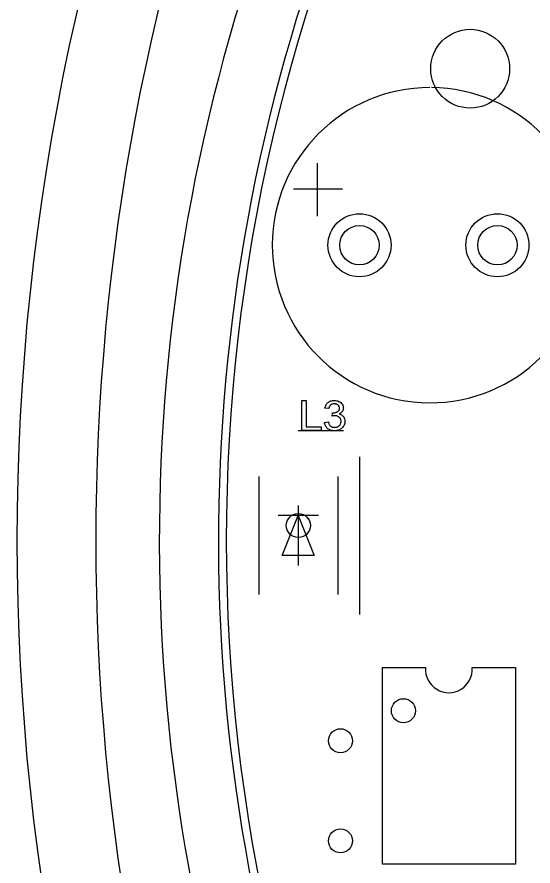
# Model space of a CAD drawing. Header units: millimetres. Extents: x -30 to 30, y -30 to 30.
# Drawn here: x -30 to -16.9, y -8.26 to 13.28 of the extents above; entities that cross this region are included whole.
import ezdxf

# ---------------------------------------------------------------- set-up
doc = ezdxf.new("R2010")
doc.units = ezdxf.units.MM
doc.linetypes.add('CENTERX2', pattern=[20.32, 12.7, -2.54, 2.54, -2.54])

msp = doc.modelspace()

# ---------------------------------------------------------------- linework, layer by layer
at = {"color": 7, "linetype": 'Continuous'}
for p, q in [((-22.375, 8.23), (-22.375, 9.576)), ((-21.74, 8.915), (-22.984, 8.915)), ((-21.3, -1.873), (-21.3, 2.127)), ((-23.86, 1.627), (-23.86, -1.373)), ((-21.86, 1.627), (-21.86, -1.373)), ((-22.86, 0.889), (-22.86, -0.635)), ((-22.352, 0.635), (-23.368, 0.635)), ((-23.266, -0.381), (-22.86, 0.635)), ((-22.86, 0.635), (-22.454, -0.381)), ((-22.454, -0.381), (-23.266, -0.381)), ((-20.721, -8.215), (-20.721, -3.225)), ((-20.721, -3.225), (-19.63, -3.225)), ((-18.45, -3.225), (-17.35, -3.225)), ((-17.35, -3.225), (-17.35, -8.215)), ((-17.35, -8.215), (-20.721, -8.215))]:
    msp.add_line(p, q, dxfattribs=at)
at = {"color": 7, "linetype": 'CENTERX2'}
msp.add_line((-22.86, 2.794), (-21.717, 2.794), dxfattribs=at)
at = {"color": 7, "linetype": 'Continuous', "flags": 128}
for points in [[(-22.772, 2.794), (-22.772, 3.556), (-22.772, 3.556), (-22.665, 3.556), (-22.665, 3.556), (-22.665, 2.882), (-22.665, 2.882), (-22.284, 2.882), (-22.284, 2.882), (-22.284, 2.794), (-22.284, 2.794), (-22.772, 2.794)], [(-22.196, 2.999), (-22.098, 3.009), (-22.098, 3.009), (-22.093, 2.991), (-22.088, 2.975), (-22.082, 2.96), (-22.076, 2.946), (-22.069, 2.934), (-22.061, 2.923), (-22.052, 2.913), (-22.043, 2.904), (-22.033, 2.897), (-22.022, 2.89), (-22.011, 2.885), (-21.998, 2.88), (-21.985, 2.877), (-21.971, 2.874), (-21.956, 2.873), (-21.941, 2.872), (-21.941, 2.872), (-21.923, 2.873), (-21.906, 2.875), (-21.889, 2.878), (-21.874, 2.883), (-21.859, 2.889), (-21.846, 2.897), (-21.833, 2.906), (-21.821, 2.916), (-21.81, 2.927), (-21.801, 2.939), (-21.793, 2.952), (-21.787, 2.965), (-21.782, 2.979), (-21.779, 2.993), (-21.776, 3.008), (-21.776, 3.024), (-21.776, 3.024), (-21.776, 3.039), (-21.778, 3.053), (-21.782, 3.067), (-21.787, 3.08), (-21.793, 3.093), (-21.801, 3.104), (-21.81, 3.115), (-21.82, 3.126), (-21.831, 3.135), (-21.844, 3.143), (-21.857, 3.15), (-21.87, 3.156), (-21.885, 3.16), (-21.9, 3.163), (-21.916, 3.165), (-21.933, 3.166), (-21.933, 3.166), (-21.947, 3.165), (-21.964, 3.163), (-21.982, 3.16), (-22.002, 3.155), (-22.002, 3.155), (-21.991, 3.243), (-21.991, 3.243), (-21.982, 3.243), (-21.975, 3.242), (-21.975, 3.242), (-21.945, 3.244), (-21.917, 3.249), (-21.89, 3.258), (-21.864, 3.271), (-21.853, 3.279), (-21.842, 3.287), (-21.834, 3.297), (-21.827, 3.307), (-21.822, 3.319), (-21.818, 3.331), (-21.815, 3.345), (-21.815, 3.359), (-21.815, 3.359), (-21.815, 3.371), (-21.817, 3.382), (-21.82, 3.392), (-21.824, 3.402), (-21.829, 3.412), (-21.835, 3.421), (-21.842, 3.429), (-21.851, 3.437), (-21.86, 3.444), (-21.871, 3.451), (-21.881, 3.456), (-21.893, 3.46), (-21.905, 3.464), (-21.917, 3.466), (-21.931, 3.468), (-21.945, 3.468), (-21.945, 3.468), (-21.972, 3.466), (-21.997, 3.461), (-22.019, 3.452), (-22.04, 3.439), (-22.049, 3.431), (-22.057, 3.422), (-22.064, 3.413), (-22.071, 3.402), (-22.076, 3.391), (-22.081, 3.378), (-22.085, 3.365), (-22.088, 3.351), (-22.088, 3.351), (-22.186, 3.361), (-22.186, 3.361), (-22.181, 3.383), (-22.174, 3.405), (-22.166, 3.425), (-22.157, 3.443), (-22.146, 3.461), (-22.134, 3.477), (-22.12, 3.491), (-22.105, 3.505), (-22.089, 3.517), (-22.072, 3.527), (-22.053, 3.536), (-22.034, 3.543), (-22.014, 3.549), (-21.993, 3.553), (-21.971, 3.555), (-21.948, 3.556), (-21.948, 3.556), (-21.917, 3.554), (-21.886, 3.549), (-21.857, 3.541), (-21.829, 3.53), (-21.804, 3.516), (-21.781, 3.499), (-21.762, 3.48), (-21.746, 3.458), (-21.733, 3.435), (-21.724, 3.412), (-21.719, 3.387), (-21.717, 3.362), (-21.717, 3.362), (-21.719, 3.339), (-21.724, 3.316), (-21.732, 3.295), (-21.744, 3.274), (-21.76, 3.255), (-21.779, 3.239), (-21.8, 3.224), (-21.826, 3.211), (-21.826, 3.211), (-21.809, 3.207), (-21.793, 3.201), (-21.778, 3.195), (-21.764, 3.187), (-21.75, 3.179), (-21.738, 3.169), (-21.727, 3.158), (-21.717, 3.146), (-21.708, 3.134), (-21.7, 3.12), (-21.693, 3.106), (-21.688, 3.091), (-21.683, 3.075), (-21.68, 3.059), (-21.679, 3.041), (-21.678, 3.023), (-21.678, 3.023), (-21.679, 2.999), (-21.683, 2.975), (-21.689, 2.953), (-21.697, 2.931), (-21.707, 2.91), (-21.72, 2.89), (-21.736, 2.872), (-21.753, 2.854), (-21.773, 2.838), (-21.794, 2.823), (-21.816, 2.811), (-21.839, 2.802), (-21.863, 2.794), (-21.889, 2.789), (-21.916, 2.785), (-21.944, 2.784), (-21.944, 2.784), (-21.97, 2.785), (-21.994, 2.788), (-22.017, 2.793), (-22.04, 2.799), (-22.061, 2.808), (-22.081, 2.818), (-22.1, 2.83), (-22.117, 2.844), (-22.133, 2.86), (-22.148, 2.876), (-22.16, 2.894), (-22.171, 2.913), (-22.18, 2.933), (-22.187, 2.954), (-22.192, 2.976), (-22.196, 2.999)]]:
    msp.add_lwpolyline(points, dxfattribs=at)
at = {"color": 7, "linetype": 'Continuous', "lineweight": 25}
msp.add_circle((-18.499, 11.972), 1, dxfattribs=at)
at = {"color": 7, "linetype": 'Continuous'}
for centre, radius in [((-21.308, 7.493), 0.8), ((-17.808, 7.493), 0.8), ((-21.308, 7.493), 0.5), ((-17.808, 7.493), 0.5), ((-22.86, 0.381), 0.305), ((-20.193, -4.318), 0.305), ((-21.79, -5.08), 0.305), ((-21.79, -7.62), 0.305)]:
    msp.add_circle(centre, radius, dxfattribs=at)
at = {"color": 7, "linetype": 'Continuous', "lineweight": 25}
for centre, radius, start, end in [((30, 0), 60, 155.70481, 204.29519), ((30, 0), 58, 158.58848, 201.41152), ((20.32, 0), 46.708, 162.8756, 203.6907), ((20.32, 0), 45.208, 162.289, 204.5276)]:
    msp.add_arc(centre, radius, start, end, dxfattribs=at)
at = {"color": 7, "linetype": 'Continuous'}
for centre, radius, start, end in [((20.32, 0), 45.008, 153.6171, 206.3829), ((-19.52, 7.494), 4, 90, 89.4906), ((-19.04, -3.27), 0.592, 175.6697, 4.3303)]:
    msp.add_arc(centre, radius, start, end, dxfattribs=at)

doc.saveas('drawing.dxf')
